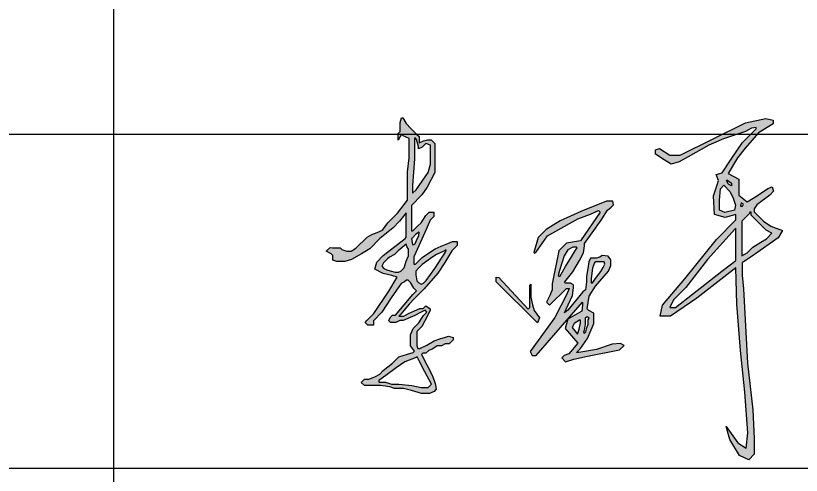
# Model space of a CAD drawing. Header units: millimetres. Extents: x 539196 to 807275, y 431843 to 1156631.
# Drawn here: x 621462 to 624788, y 1061844 to 1063790 of the extents above; entities that cross this region are included whole.
import ezdxf

# ---------------------------------------------------------------- set-up
doc = ezdxf.new("R2010")
doc.units = ezdxf.units.MM
doc.header["$MEASUREMENT"] = 0

# ---------------------------------------------------------------- blocks, each defined once
blk = doc.blocks.new('lxp')
h = blk.add_hatch(color=256)
h.paths.add_polyline_path([(28573.35, 14707.4), (28573.35, 14711.38), (28573.35, 14719.74), (28573.35, 14721), (28573.35, 14722.93), (28573.35, 14724.83), (28572.39, 14725.79), (28571.07, 14727.11), (28568.87, 14727.11), (28566.5, 14726.45), (28563.89, 14725.24), (28563.89, 14726.94), (28563.89, 14728.95), (28562.65, 14730.19), (28561.36, 14731.48), (28559.02, 14733.82), (28556.1, 14736.73), (28554.18, 14740.2), (28553.3, 14740.2), (28552.55, 14737.5), (28552.55, 14735.47), (28552.55, 14731.98), (28551.37, 14730.79), (28551.37, 14726.83), (28553.35, 14730.46), (28554.35, 14729.46), (28557.98, 14727.75), (28557.98, 14716.21), (28556.93, 14707.94), (28556.93, 14690.87), (28551.02, 14683.14), (28545.2, 14677.33), (28541.96, 14672.98), (28538.71, 14671.61), (28535.57, 14670.4), (28532.74, 14668.72), (28526.1, 14662.09), (28523.13, 14660.27), (28520.6, 14660.27), (28517.69, 14661.27), (28516.7, 14662.26), (28512.07, 14662.26), (28510.59, 14662.53), (28508.33, 14660.27), (28511.22, 14658.71), (28512.18, 14657.74), (28512.18, 14654.94), (28514.55, 14654.17), (28517.25, 14654.17), (28519.45, 14654.17), (28523.36, 14655.38), (28529.41, 14658.79), (28534.33, 14661.84), (28540.37, 14667.88), (28548.35, 14674.36), (28552.26, 14678.27), (28556.19, 14683.22), (28556.19, 14668.66), (28555.5, 14667.97), (28542.43, 14657.7), (28538.5, 14653.77), (28537.45, 14649.57), (28542.4, 14646.98), (28547.52, 14645.72), (28550.77, 14644.84), (28545.71, 14636.48), (28536.9, 14622.96), (28532.69, 14618.75), (28531.59, 14617.65), (28533.21, 14616.03), (28536.63, 14616.03), (28536.63, 14618.66), (28541.69, 14623.72), (28547.14, 14632.47), (28550.33, 14637.09), (28553.19, 14640.94), (28555.24, 14641.97), (28556.27, 14643), (28557.4, 14643), (28558.8, 14641.6), (28560.7, 14638.27), (28562.38, 14636.59), (28560.18, 14634.39), (28549.78, 14622.05), (28547.9, 14622.05), (28546.53, 14620.68), (28545.7, 14618.7), (28546.75, 14617.65), (28550, 14617.65), (28552.47, 14618.86), (28554.29, 14618.86), (28557.09, 14620.07), (28561.33, 14621.78), (28564.74, 14623.7), (28567.47, 14624.94), (28568.57, 14623.84), (28566.5, 14621.78), (28563.75, 14617.43), (28560.45, 14614.13), (28558.75, 14610.28), (28558.75, 14603.71), (28561.06, 14600.46), (28560.34, 14599.75), (28557.04, 14598.59), (28551.73, 14597.08), (28548.02, 14593.37), (28542.48, 14588.89), (28540.37, 14586.77), (28537.45, 14585.12), (28533.87, 14583.77), (28531.26, 14583.77), (28529.25, 14581.77), (28531.12, 14579.9), (28538.5, 14579.9), (28540.86, 14579.9), (28546.31, 14579.13), (28549.23, 14578.03), (28554.56, 14578.03), (28559.35, 14576.82), (28565.4, 14575.17), (28570.19, 14575.17), (28572.89, 14576.38), (28574.15, 14577.64), (28573.55, 14581.16), (28571.9, 14585.67), (28565.33, 14598.51), (28566.06, 14599.24), (28567.96, 14599.24), (28569.64, 14600.92), (28572.06, 14601.91), (28574.7, 14603.69), (28577.24, 14603.69), (28579.55, 14604.78), (28581.86, 14604.78), (28584.22, 14607.15), (28584.22, 14608.69), (28581.58, 14609.46), (28579.71, 14608.8), (28576.36, 14607.87), (28572.89, 14606.55), (28568.54, 14604.07), (28564.36, 14601.98), (28563.2, 14601.98), (28562.46, 14603.85), (28562.46, 14609.79), (28562.46, 14612.18), (28565.51, 14615.23), (28569.03, 14621.57), (28570.57, 14624.93), (28570.57, 14625.86), (28567.85, 14627.54), (28566.28, 14625.97), (28564.25, 14625.97), (28561.11, 14624.65), (28557.59, 14623), (28554.73, 14621.44), (28552.8, 14621.44), (28551.73, 14621.44), (28552.91, 14622.62), (28557.89, 14628.7), (28561.11, 14631.91), (28566.89, 14637.7), (28575.04, 14647.17), (28579.33, 14653.55), (28583.43, 14660.46), (28586.76, 14663.79), (28586.76, 14665.17), (28586.76, 14666.05), (28583.95, 14666.05), (28581.03, 14665), (28577.07, 14663.41), (28573.6, 14661.81), (28570.19, 14659.5), (28565.82, 14656.56), (28561.83, 14652.57), (28560.84, 14652.57), (28560.84, 14656.92), (28561.99, 14659.61), (28568.05, 14673.32), (28570.52, 14678.87), (28572.67, 14681.02), (28572.67, 14683.74), (28569.89, 14683.74), (28567.88, 14681.73), (28565.13, 14677.39), (28562.96, 14675.22), (28560.18, 14672.44), (28559.29, 14672.44), (28559.29, 14687.7), (28565.63, 14694.03), (28568.65, 14698.6)])
h.paths.add_polyline_path([(28562.16, 14697.16), (28560.01, 14695.01), (28560.01, 14699.66), (28561.16, 14715.73), (28561.16, 14727.58), (28561.22, 14727.94), (28561.46, 14728.18), (28562.45, 14727.18), (28563.58, 14722.98), (28563.58, 14721.6), (28565.79, 14722.71), (28566.93, 14723.86), (28567.99, 14724.92), (28570.71, 14723.77), (28570.71, 14712.41), (28569.26, 14707.52)], flags=16)
h.paths.add_polyline_path([(28563.95, 14671.66), (28563.73, 14669.57), (28562.56, 14667.37), (28561.77, 14665.18), (28560.9, 14664.32), (28559.91, 14664.32), (28559.29, 14667.81), (28560.11, 14668.63), (28562.04, 14670.56)], flags=16)
h.paths.add_polyline_path([(28556.12, 14664.57), (28556.64, 14663.1), (28557.52, 14661.63), (28557.52, 14657.55), (28556.16, 14654.28), (28554.97, 14650.3), (28553, 14648.33), (28551.49, 14647.74), (28549.55, 14647.74), (28546.68, 14648.63), (28544.58, 14649.25), (28542.75, 14650.02), (28541.5, 14651.27), (28542.69, 14653.31), (28545.04, 14655.66), (28546.09, 14656.71), (28549.16, 14658.3), (28551.35, 14660.49)], flags=16)
h.paths.add_polyline_path([(28580.08, 14661.08), (28579.67, 14659.71), (28577.82, 14656.72), (28573.4, 14650.01), (28568.19, 14642.86), (28566.47, 14641.15), (28565.17, 14640.54), (28563.82, 14641.35), (28562.5, 14642.67), (28561.94, 14646.18), (28561.94, 14647.35), (28561.94, 14648.41), (28563.63, 14650.1), (28565.8, 14652.28), (28568.51, 14654.44), (28571.49, 14656.63), (28574.32, 14658.41), (28576.58, 14659.33), (28579.31, 14660.5)], flags=16)
h.paths.add_polyline_path([(28562.69, 14597.1), (28563.85, 14594.7), (28567.37, 14588.16), (28571.38, 14580.65), (28569.34, 14578.61), (28565.05, 14578.61), (28559.49, 14579.8), (28551.76, 14580.72), (28547.4, 14580.72), (28543.88, 14581.98), (28539.8, 14581.98), (28539.8, 14582.89), (28544.02, 14585.85), (28550.21, 14590.48), (28555.41, 14594), (28562.1, 14596.74)], flags=16)
h = blk.add_hatch(color=256)
h.paths.add_polyline_path([(28760.45, 14689.94), (28755.44, 14693.86), (28755.44, 14697.13), (28755.44, 14703.38), (28748.94, 14706.87), (28754.65, 14716.29), (28759.26, 14722.09), (28767.2, 14731.18), (28775.94, 14736.69), (28775.94, 14738.87), (28771.47, 14739.81), (28759.45, 14737.12), (28720.2, 14717.77), (28714.09, 14717.77), (28707.79, 14721.79), (28705.48, 14721.04), (28705.48, 14718.51), (28710.58, 14715.03), (28714.89, 14712.41), (28719.73, 14713.77), (28725.01, 14716.9), (28737.45, 14723.88), (28746.13, 14727.58), (28759.43, 14732.07), (28763.01, 14733.95), (28765.79, 14734.47), (28765.79, 14733.64), (28761.63, 14729.48), (28757.51, 14725.36), (28750.79, 14715.54), (28745.43, 14707.29), (28741.85, 14706.29), (28743.16, 14702.62), (28742.55, 14700.75), (28740.15, 14693.51), (28740.85, 14682.25), (28747.22, 14680.42), (28750.71, 14681.51), (28753.65, 14682.21), (28753.65, 14679.09), (28741.92, 14667.37), (28722.98, 14643.8), (28709.65, 14627.98), (28708.32, 14621.5), (28714.54, 14621.5), (28730.19, 14632.16), (28753.61, 14650.32), (28754.24, 14628.61), (28756.38, 14600.83), (28758.92, 14575.98), (28760.83, 14551.45), (28759.79, 14542.33), (28754.79, 14545.58), (28747.81, 14555.34), (28750.03, 14547.49), (28755.75, 14537.89), (28761.42, 14535.47), (28764.63, 14538.68), (28764.63, 14548.2), (28763.68, 14565.37), (28760.59, 14593.31), (28758.23, 14637.69), (28757.44, 14645.98), (28757.44, 14653.35), (28764.68, 14658.36), (28779.02, 14668.28), (28781.6, 14672.66), (28774.6, 14675.24), (28770.13, 14678.36), (28764.58, 14683.92), (28764.58, 14685.65), (28766.12, 14688.03), (28773.85, 14693.91), (28776.13, 14696.19), (28775.39, 14698.97), (28772.66, 14697.78), (28766.51, 14693.71)])
h.paths.add_polyline_path([(28757.63, 14687.33), (28756.37, 14687.33), (28756.83, 14689.28), (28758.17, 14688.45)], flags=16)
h.paths.add_polyline_path([(28761.85, 14683.71), (28762.81, 14683.71), (28762.81, 14681.87), (28766.15, 14678.53), (28771.79, 14672.88), (28775.23, 14671.09), (28771.9, 14667.75), (28768.61, 14665.8), (28763.76, 14662.65), (28760.39, 14659.29), (28757.24, 14657.54), (28757.24, 14678.26), (28762.19, 14683.21)], flags=16)
h.paths.add_polyline_path([(28752.83, 14684.85), (28747.02, 14683.5), (28743.7, 14684.81), (28743.7, 14690.98), (28744.4, 14697.65), (28746.3, 14699.93), (28750.28, 14695.96), (28752.01, 14692.09), (28753.44, 14687.92)], flags=16)
h.paths.add_polyline_path([(28753.63, 14674.15), (28753.63, 14662.56), (28753.63, 14654.75), (28745.14, 14648.3), (28727.53, 14634.6), (28717.35, 14626.57), (28714.01, 14626.57), (28716.25, 14631.24), (28723.69, 14638.68), (28736.55, 14655.4), (28753.24, 14673.72)], flags=16)
h.paths.add_polyline_path([(28750.96, 14699.57), (28749.09, 14700.49), (28747.97, 14702.64), (28748.12, 14703.08), (28750.96, 14701.01)], flags=16)
h = blk.add_hatch(color=256)
h.paths.add_polyline_path([(28672.84, 14678.99), (28676.69, 14684.88), (28679.01, 14686.64), (28680.4, 14688.03), (28679.89, 14690.23), (28676.19, 14690.23), (28660.75, 14684.14), (28648.46, 14678.54), (28640.04, 14673.36), (28635.27, 14668.59), (28632.68, 14659.59), (28632.99, 14659.08), (28633.8, 14659.46), (28640.88, 14669.55), (28658.95, 14679.63), (28666.63, 14682.56), (28671.37, 14684.67), (28672.31, 14683.73), (28660.6, 14666.54), (28652.25, 14665.18), (28647.53, 14660.47), (28643.51, 14640.71), (28643.51, 14637.17), (28642.16, 14633.79), (28640.13, 14629.88), (28642.05, 14627.96), (28652.13, 14638.04), (28653.75, 14638.04), (28652.4, 14634.62), (28645.27, 14620.7), (28635.15, 14606.93), (28630.38, 14600.25), (28631.58, 14597.93), (28634.09, 14597.93), (28661.81, 14629.73), (28661.81, 14628), (28661.43, 14624.37), (28652.92, 14619.54), (28651.34, 14614.03), (28658.92, 14605.2), (28653.52, 14598.88), (28650.77, 14597.89), (28649.32, 14596.44), (28651.66, 14594.1), (28656.59, 14595.71), (28664.84, 14597.37), (28683.94, 14601.16), (28686.64, 14603.86), (28684.56, 14605), (28679.47, 14604.58), (28670.23, 14601.53), (28659.47, 14599.75), (28658.2, 14599.75), (28660.51, 14602.06), (28664.74, 14607.96), (28668.46, 14616.94), (28668.46, 14623.19), (28665.51, 14624.86), (28664.5, 14625.87), (28665.67, 14633.3), (28669.58, 14639.33), (28677.25, 14648.38), (28678.68, 14651.83), (28678.68, 14655.2), (28677.17, 14657.3), (28673.6, 14657.79), (28672.06, 14656.85), (28669.92, 14656.19), (28666.53, 14656.19), (28665.61, 14653.91), (28664.93, 14650.06), (28664.16, 14645.46), (28664.16, 14642.04), (28663.59, 14637.1), (28661.9, 14635.96), (28652.99, 14625.05), (28650.91, 14623.38), (28651.89, 14625.66), (28655.85, 14633.78), (28656.43, 14638.34), (28656.43, 14640.09), (28654.65, 14641.22), (28651.38, 14641.22), (28651.24, 14642.03), (28656, 14648), (28660.06, 14654.73), (28662.39, 14659.33), (28662.86, 14663.5), (28662.86, 14664.95), (28667.63, 14671.42)])
h.paths.add_polyline_path([(28658.57, 14662.44), (28657.51, 14661.03), (28655.09, 14656.97), (28651.57, 14651.23), (28648.23, 14645.27), (28647.13, 14645.71), (28647.92, 14648.71), (28650.78, 14657.59), (28653.07, 14661.23), (28655.97, 14662.73), (28658.09, 14662.73)], flags=16)
h.paths.add_polyline_path([(28669.8, 14653.9), (28673.39, 14653.9), (28674.76, 14653.9), (28675.18, 14652.53), (28674.21, 14650.48), (28672.72, 14648.1), (28670.08, 14644.7), (28667.66, 14641.38), (28666.88, 14641.38), (28666.88, 14643.88), (28667.79, 14650.07), (28668.95, 14653.34)], flags=16)
h.paths.add_polyline_path([(28664.56, 14621.07), (28665.75, 14620.25), (28665.25, 14619.28), (28665.07, 14616.63), (28664.3, 14614.44), (28663.71, 14612.13), (28662.84, 14611.26), (28662.39, 14611.72), (28662.81, 14613.02), (28663.38, 14616.63), (28663.38, 14620.16)], flags=16)
h.paths.add_polyline_path([(28660.46, 14618.98), (28660.46, 14617.36), (28659.82, 14613.56), (28658.71, 14610.63), (28655.59, 14614.63), (28656.73, 14617.04), (28659.88, 14619.02)], flags=16)
blk.add_hatch(color=256).paths.add_polyline_path([(28634.8, 14617.34), (28636.01, 14620.34), (28632.75, 14624.76), (28631.79, 14628.21), (28630.86, 14632.88), (28630.86, 14640.64), (28630.19, 14639.97), (28630.19, 14626.62), (28629.23, 14625.66), (28611.71, 14644.51), (28610.12, 14644.68), (28610.12, 14642.01)])
for points in [[(28512.07, 14662.26), (28516.7, 14662.26), (28517.69, 14661.27), (28520.6, 14660.27), (28523.13, 14660.27), (28526.1, 14662.09), (28532.74, 14668.72), (28535.57, 14670.4), (28538.71, 14671.61), (28541.96, 14672.98), (28545.2, 14677.33), (28551.02, 14683.14), (28556.93, 14690.87), (28556.93, 14707.94), (28557.98, 14716.21), (28557.98, 14727.75), (28554.35, 14729.46), (28553.35, 14730.46), (28551.37, 14726.83), (28551.37, 14730.79), (28552.55, 14731.98), (28552.55, 14735.47), (28552.55, 14737.5), (28553.3, 14740.2), (28554.18, 14740.2), (28556.1, 14736.73), (28559.02, 14733.82), (28561.36, 14731.48), (28562.65, 14730.19), (28563.89, 14728.95), (28563.89, 14726.94), (28563.89, 14725.24), (28566.5, 14726.45), (28568.87, 14727.11), (28571.07, 14727.11), (28572.39, 14725.79), (28573.35, 14724.83), (28573.35, 14722.93), (28573.35, 14721), (28573.35, 14719.74), (28573.35, 14711.38), (28573.35, 14707.4), (28568.65, 14698.6), (28565.63, 14694.03), (28559.29, 14687.7), (28559.29, 14672.44), (28560.18, 14672.44), (28562.96, 14675.22), (28565.13, 14677.39), (28567.88, 14681.73), (28569.89, 14683.74), (28572.67, 14683.74), (28572.67, 14681.02), (28570.52, 14678.87), (28568.05, 14673.32), (28561.99, 14659.61), (28560.84, 14656.92), (28560.84, 14652.57), (28561.83, 14652.57), (28565.82, 14656.56), (28570.19, 14659.5), (28573.6, 14661.81), (28577.07, 14663.41), (28581.03, 14665), (28583.95, 14666.05), (28586.76, 14666.05), (28586.76, 14665.17), (28586.76, 14663.79), (28583.43, 14660.46), (28579.33, 14653.55), (28575.04, 14647.17), (28566.89, 14637.7), (28561.11, 14631.91), (28557.89, 14628.7), (28552.91, 14622.62), (28551.73, 14621.44), (28552.8, 14621.44), (28554.73, 14621.44), (28557.59, 14623), (28561.11, 14624.65), (28564.25, 14625.97), (28566.28, 14625.97), (28567.85, 14627.54), (28570.57, 14625.86), (28570.57, 14624.93), (28569.03, 14621.57), (28565.51, 14615.23), (28562.46, 14612.18), (28562.46, 14609.79), (28562.46, 14603.85), (28563.2, 14601.98), (28564.36, 14601.98), (28568.54, 14604.07), (28572.89, 14606.55), (28576.36, 14607.87), (28579.71, 14608.8), (28581.58, 14609.46), (28584.22, 14608.69), (28584.22, 14607.15), (28581.86, 14604.78), (28579.55, 14604.78), (28577.24, 14603.69), (28574.7, 14603.69), (28572.06, 14601.91), (28569.64, 14600.92), (28567.96, 14599.24), (28566.06, 14599.24), (28565.33, 14598.51), (28571.9, 14585.67), (28573.55, 14581.16), (28574.15, 14577.64), (28572.89, 14576.38), (28570.19, 14575.17), (28565.4, 14575.17), (28559.35, 14576.82), (28554.56, 14578.03), (28549.23, 14578.03), (28546.31, 14579.13), (28540.86, 14579.9), (28538.5, 14579.9), (28531.12, 14579.9), (28529.25, 14581.77), (28531.26, 14583.77), (28533.87, 14583.77), (28537.45, 14585.12), (28540.37, 14586.77), (28542.48, 14588.89), (28548.02, 14593.37), (28551.73, 14597.08), (28557.04, 14598.59), (28560.34, 14599.75), (28561.06, 14600.46), (28558.75, 14603.71), (28558.75, 14610.28), (28560.45, 14614.13), (28563.75, 14617.43), (28566.5, 14621.78), (28568.57, 14623.84), (28567.47, 14624.94), (28564.74, 14623.7), (28561.33, 14621.78), (28557.09, 14620.07), (28554.29, 14618.86), (28552.47, 14618.86), (28550, 14617.65), (28546.75, 14617.65), (28545.7, 14618.7), (28546.53, 14620.68), (28547.9, 14622.05), (28549.78, 14622.05), (28560.18, 14634.39), (28562.38, 14636.59), (28560.7, 14638.27), (28558.8, 14641.6), (28557.4, 14643), (28556.27, 14643), (28555.24, 14641.97), (28553.19, 14640.94), (28550.33, 14637.09), (28547.14, 14632.47), (28541.69, 14623.72), (28536.63, 14618.66), (28536.63, 14616.03), (28533.21, 14616.03), (28531.59, 14617.65), (28532.69, 14618.75), (28536.9, 14622.96), (28545.71, 14636.48), (28550.77, 14644.84), (28547.52, 14645.72), (28542.4, 14646.98), (28537.45, 14649.57), (28538.5, 14653.77), (28542.43, 14657.7), (28555.5, 14667.97), (28556.19, 14668.66), (28556.19, 14683.22), (28552.26, 14678.27), (28548.35, 14674.36), (28540.37, 14667.88), (28534.33, 14661.84), (28529.41, 14658.79), (28523.36, 14655.38), (28519.45, 14654.17), (28517.25, 14654.17), (28514.55, 14654.17), (28512.18, 14654.94), (28512.18, 14657.74), (28511.22, 14658.71), (28508.33, 14660.27), (28510.59, 14662.53), (28512.07, 14662.26)], [(28707.79, 14721.79), (28714.09, 14717.77), (28720.2, 14717.77), (28759.45, 14737.12), (28771.47, 14739.81), (28775.94, 14738.87), (28775.94, 14736.69), (28767.2, 14731.18), (28759.26, 14722.09), (28754.65, 14716.29), (28748.94, 14706.87), (28755.44, 14703.38), (28755.44, 14697.13), (28755.44, 14693.86), (28760.45, 14689.94), (28766.51, 14693.71), (28772.66, 14697.78), (28775.39, 14698.97), (28776.13, 14696.19), (28773.85, 14693.91), (28766.12, 14688.03), (28764.58, 14685.65), (28764.58, 14683.92), (28770.13, 14678.36), (28774.6, 14675.24), (28781.6, 14672.66), (28779.02, 14668.28), (28764.68, 14658.36), (28757.44, 14653.35), (28757.44, 14645.98), (28758.23, 14637.69), (28760.59, 14593.31), (28763.68, 14565.37), (28764.63, 14548.2), (28764.63, 14538.68), (28761.42, 14535.47), (28755.75, 14537.89), (28750.03, 14547.49), (28747.81, 14555.34), (28754.79, 14545.58), (28759.79, 14542.33), (28760.83, 14551.45), (28758.92, 14575.98), (28756.38, 14600.83), (28754.24, 14628.61), (28753.61, 14650.32), (28730.19, 14632.16), (28714.54, 14621.5), (28708.32, 14621.5), (28709.65, 14627.98), (28722.98, 14643.8), (28741.92, 14667.37), (28753.65, 14679.09), (28753.65, 14682.21), (28750.71, 14681.51), (28747.22, 14680.42), (28740.85, 14682.25), (28740.15, 14693.51), (28742.55, 14700.75), (28743.16, 14702.62), (28741.85, 14706.29), (28745.43, 14707.29), (28750.79, 14715.54), (28757.51, 14725.36), (28761.63, 14729.48), (28765.79, 14733.64), (28765.79, 14734.47), (28763.01, 14733.95), (28759.43, 14732.07), (28746.13, 14727.58), (28737.45, 14723.88), (28725.01, 14716.9), (28719.73, 14713.77), (28714.89, 14712.41), (28710.58, 14715.03), (28705.48, 14718.51), (28705.48, 14721.04), (28707.79, 14721.79)], [(28561.16, 14727.58), (28561.16, 14715.73), (28560.01, 14699.66), (28560.01, 14695.01), (28562.16, 14697.16), (28569.26, 14707.52), (28570.71, 14712.41), (28570.71, 14723.77), (28567.99, 14724.92), (28566.93, 14723.86), (28565.79, 14722.71), (28563.58, 14721.6), (28563.58, 14722.98), (28562.45, 14727.18), (28561.46, 14728.18), (28561.22, 14727.94), (28561.16, 14727.58)], [(28748.12, 14703.08), (28750.96, 14701.01), (28750.96, 14699.57), (28749.09, 14700.49), (28747.97, 14702.64), (28748.12, 14703.08)], [(28746.3, 14699.93), (28750.28, 14695.96), (28752.01, 14692.09), (28753.44, 14687.92), (28752.83, 14684.85), (28747.02, 14683.5), (28743.7, 14684.81), (28743.7, 14690.98), (28744.4, 14697.65), (28746.3, 14699.93)], [(28633.8, 14659.46), (28640.88, 14669.55), (28658.95, 14679.63), (28666.63, 14682.56), (28671.37, 14684.67), (28672.31, 14683.73), (28660.6, 14666.54), (28652.25, 14665.18), (28647.53, 14660.47), (28643.51, 14640.71), (28643.51, 14637.17), (28642.16, 14633.79), (28640.13, 14629.88), (28642.05, 14627.96), (28652.13, 14638.04), (28653.75, 14638.04), (28652.4, 14634.62), (28645.27, 14620.7), (28635.15, 14606.93), (28630.38, 14600.25), (28631.58, 14597.93), (28634.09, 14597.93), (28661.81, 14629.73), (28661.81, 14628), (28661.43, 14624.37), (28652.92, 14619.54), (28651.34, 14614.03), (28658.92, 14605.2), (28653.52, 14598.88), (28650.77, 14597.89), (28649.32, 14596.44), (28651.66, 14594.1), (28656.59, 14595.71), (28664.84, 14597.37), (28683.94, 14601.16), (28686.64, 14603.86), (28684.56, 14605), (28679.47, 14604.58), (28670.23, 14601.53), (28659.47, 14599.75), (28658.2, 14599.75), (28660.51, 14602.06), (28664.74, 14607.96), (28668.46, 14616.94), (28668.46, 14623.19), (28665.51, 14624.86), (28664.5, 14625.87), (28665.67, 14633.3), (28669.58, 14639.33), (28677.25, 14648.38), (28678.68, 14651.83), (28678.68, 14655.2), (28677.17, 14657.3), (28673.6, 14657.79), (28672.06, 14656.85), (28669.92, 14656.19), (28666.53, 14656.19), (28665.61, 14653.91), (28664.93, 14650.06), (28664.16, 14645.46), (28664.16, 14642.04), (28663.59, 14637.1), (28661.9, 14635.96), (28652.99, 14625.05), (28650.91, 14623.38), (28651.89, 14625.66), (28655.85, 14633.78), (28656.43, 14638.34), (28656.43, 14640.09), (28654.65, 14641.22), (28651.38, 14641.22), (28651.24, 14642.03), (28656, 14648), (28660.06, 14654.73), (28662.39, 14659.33), (28662.86, 14663.5), (28662.86, 14664.95), (28667.63, 14671.42), (28672.84, 14678.99), (28676.69, 14684.88), (28679.01, 14686.64), (28680.4, 14688.03), (28679.89, 14690.23), (28676.19, 14690.23), (28660.75, 14684.14), (28648.46, 14678.54), (28640.04, 14673.36), (28635.27, 14668.59), (28632.68, 14659.59), (28632.99, 14659.08), (28633.8, 14659.46)], [(28756.83, 14689.28), (28756.37, 14687.33), (28757.63, 14687.33), (28758.17, 14688.45), (28756.83, 14689.28)], [(28762.19, 14683.21), (28757.24, 14678.26), (28757.24, 14657.54), (28760.39, 14659.29), (28763.76, 14662.65), (28768.61, 14665.8), (28771.9, 14667.75), (28775.23, 14671.09), (28771.79, 14672.88), (28766.15, 14678.53), (28762.81, 14681.87), (28762.81, 14683.71), (28761.85, 14683.71), (28762.19, 14683.21)], [(28753.24, 14673.72), (28736.55, 14655.4), (28723.69, 14638.68), (28716.25, 14631.24), (28714.01, 14626.57), (28717.35, 14626.57), (28727.53, 14634.6), (28745.14, 14648.3), (28753.63, 14654.75), (28753.63, 14662.56), (28753.63, 14674.15), (28753.24, 14673.72)], [(28563.95, 14671.66), (28562.04, 14670.56), (28560.11, 14668.63), (28559.29, 14667.81), (28559.91, 14664.32), (28560.9, 14664.32), (28561.77, 14665.18), (28562.56, 14667.37), (28563.73, 14669.57), (28563.95, 14671.66), (28563.95, 14671.66)], [(28556.12, 14664.57), (28551.35, 14660.49), (28549.16, 14658.3), (28546.09, 14656.71), (28545.04, 14655.66), (28542.69, 14653.31), (28541.5, 14651.27), (28542.75, 14650.02), (28544.58, 14649.25), (28546.68, 14648.63), (28549.55, 14647.74), (28551.49, 14647.74), (28553, 14648.33), (28554.97, 14650.3), (28556.16, 14654.28), (28557.52, 14657.55), (28557.52, 14661.63), (28556.64, 14663.1), (28556.12, 14664.57)], [(28579.31, 14660.5), (28576.58, 14659.33), (28574.32, 14658.41), (28571.49, 14656.63), (28568.51, 14654.44), (28565.8, 14652.28), (28563.63, 14650.1), (28561.94, 14648.41), (28561.94, 14647.35), (28561.94, 14646.18), (28562.5, 14642.67), (28563.82, 14641.35), (28565.17, 14640.54), (28566.47, 14641.15), (28568.19, 14642.86), (28573.4, 14650.01), (28577.82, 14656.72), (28579.67, 14659.71), (28580.08, 14661.08), (28579.31, 14660.5)], [(28658.09, 14662.73), (28655.97, 14662.73), (28653.07, 14661.23), (28650.78, 14657.59), (28647.92, 14648.71), (28647.13, 14645.71), (28648.23, 14645.27), (28651.57, 14651.23), (28655.09, 14656.97), (28657.51, 14661.03), (28658.57, 14662.44), (28658.09, 14662.73)], [(28668.95, 14653.34), (28667.79, 14650.07), (28666.88, 14643.88), (28666.88, 14641.38), (28667.66, 14641.38), (28670.08, 14644.7), (28672.72, 14648.1), (28674.21, 14650.48), (28675.18, 14652.53), (28674.76, 14653.9), (28673.39, 14653.9), (28669.8, 14653.9), (28668.95, 14653.34)], [(28611.71, 14644.51), (28629.23, 14625.66), (28630.19, 14626.62), (28630.19, 14639.97), (28630.86, 14640.64), (28630.86, 14632.88), (28631.79, 14628.21), (28632.75, 14624.76), (28636.01, 14620.34), (28634.8, 14617.34), (28610.12, 14642.01), (28610.12, 14644.68), (28611.71, 14644.51), (28611.71, 14644.51)], [(28664.56, 14621.07), (28663.38, 14620.16), (28663.38, 14616.63), (28662.81, 14613.02), (28662.39, 14611.72), (28662.84, 14611.26), (28663.71, 14612.13), (28664.3, 14614.44), (28665.07, 14616.63), (28665.25, 14619.28), (28665.75, 14620.25), (28664.56, 14621.07)], [(28659.88, 14619.02), (28656.73, 14617.04), (28655.59, 14614.63), (28658.71, 14610.63), (28659.82, 14613.56), (28660.46, 14617.36), (28660.46, 14618.98), (28659.88, 14619.02)], [(28562.1, 14596.74), (28555.41, 14594), (28550.21, 14590.48), (28544.02, 14585.85), (28539.8, 14582.89), (28539.8, 14581.98), (28543.88, 14581.98), (28547.4, 14580.72), (28551.76, 14580.72), (28559.49, 14579.8), (28565.05, 14578.61), (28569.34, 14578.61), (28571.38, 14580.65), (28567.37, 14588.16), (28563.85, 14594.7), (28562.69, 14597.1), (28562.1, 14596.74)]]:
    blk.add_lwpolyline(points)
blk = doc.blocks.new('图签11')
for p, q in [((3665960.4, -346170.3), (3665960.4, -355199.7)), ((3661955.9, -349170.3), (3668755.9, -349170.3)), ((3661955.9, -350170.3), (3668755.9, -350170.3))]:
    blk.add_line(p, q)
at = {"xscale": 5, "yscale": 5, "zscale": 5}
blk.add_blockref('lxp', (3524055.7, -422822.6), dxfattribs=at)

msp = doc.modelspace()

# ---------------------------------------------------------------- block references
at = {"xscale": 1.41428571427241, "yscale": 1.41428571427241, "zscale": 1.414285714285714}
msp.add_blockref('图签11', (-4562839.4, 1557115.2), dxfattribs=at)

doc.saveas('drawing.dxf')
